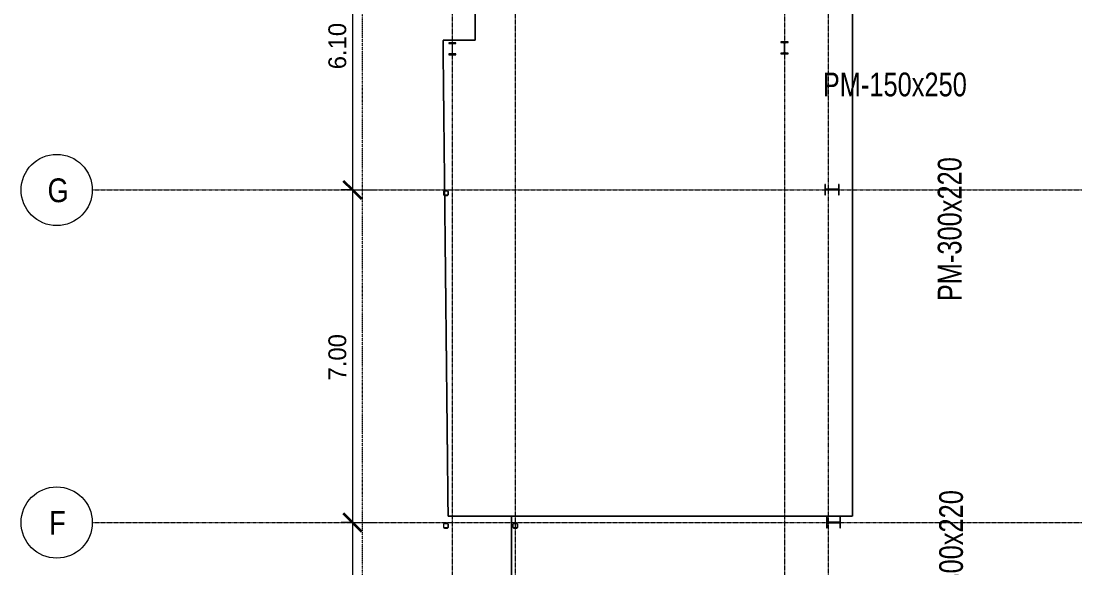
# Model space of a CAD drawing. Header units: centimetres. Extents: x -14155 to 6577, y -1225 to 8033.
# Drawn here: x -14155 to -11937, y 3673 to 4824 of the extents above; entities that cross this region are included whole.
import ezdxf

# ---------------------------------------------------------------- set-up
doc = ezdxf.new("R2010")
doc.units = ezdxf.units.CM
for name, pattern in [('_Overhead', [0.47625, 0.3175, -0.15875]), ('Dash dot', [1.5875, 0.635, -0.47625, 0, -0.47625]), ('Grid Line', [2.2225, 1.27, -0.3175, 0.3175, -0.3175])]:
    doc.linetypes.add(name, pattern=pattern)
for name, color, linetype, lineweight in [('A-ANNO-DIMS', 7, 'Continuous', 9), ('A-ANNO-DIMS-250', 7, 'Continuous', 9), ('A-ANNO-SYMB', 7, 'Continuous', 9), ('A-FLOR', 7, 'Continuous', 9), ('S-COLS', 7, 'Continuous', 9), ('S-COLS-IDEN', 7, 'Continuous', 9), ('S-GRID', 7, 'Continuous', 9), ('S-GRID-IDEN', 7, 'Continuous', 9)]:
    doc.layers.add(name, color=color, linetype=linetype, lineweight=lineweight)
doc.styles.add('Century Gothic', font='GOTHIC.TTF', dxfattribs={"height": 37.5})
doc.styles.add('Century Gothic_1', font='GOTHIC.TTF', dxfattribs={"width": 0.8, "height": 50})
doc.styles.add('Saira Condensed', font='SairaCondensed-Regular.ttf', dxfattribs={"height": 50})
doc.dimstyles.new('FCA_N_Cotas_E100', dxfattribs={"dimscale": 30.48, "dimtxt": 39.15631, "dimasz": 1.230315, "dimexe": 1.64042, "dimexo": 1.64042, "dimgap": 0.082021, "dimtad": 1, "dimlfac": 0.01, "dimrnd": 0.01, "dimzin": 0, "dimdsep": 46, "dimtxsty": 'Century Gothic', "dimblk1": 'OBLIQUE', "dimblk2": 'OBLIQUE', "dimsah": 1, "dimcen": 0.09, "dimdle": 1.64042, "dimadec": 3, "dimazin": 2, "dimtfac": 1, "dimtdec": 4, "dimtix": 1, "dimtmove": 0, "dimatfit": 3, "dimfxl": 1, "dimtvp": 1, "dimtolj": 1, "dimtzin": 0, "dimarcsym": 2})

# ---------------------------------------------------------------- blocks, each defined once
blk = doc.blocks.new('HSS Rectangular-Column - 100 x 100 mm-V4-N01 - Planta')
at = {"layer": 'S-COLS'}
for p, q in [((-5, 3.095), (-5, -3.095)), ((-4.6, -3.6475), (-4.6, 3.6475)), ((-3.6475, 4.6), (3.6475, 4.6)), ((3.095, 5), (-3.095, 5)), ((4.6, 3.6475), (4.6, -3.6475)), ((5, -3.095), (5, 3.095)), ((3.6475, -4.6), (-3.6475, -4.6)), ((-3.095, -5), (3.095, -5))]:
    blk.add_line(p, q, dxfattribs=at)
for centre, radius, start, end in [((-3.095, 3.095), 1.905, 90, 180), ((-3.6475, 3.6475), 0.9525, 90, 180), ((3.095, 3.095), 1.905, 360, 90), ((3.6475, 3.6475), 0.9525, 0, 90), ((-3.095, -3.095), 1.905, 180, 270), ((-3.6475, -3.6475), 0.9525, 180, 270), ((3.095, -3.095), 1.905, 270, 360), ((3.6475, -3.6475), 0.9525, 270, 0)]:
    blk.add_arc(centre, radius, start, end, dxfattribs=at)
blk = doc.blocks.new('UC-Perfil universal-Pilar - 300 x 220-1638380-N01 - Planta')
at = {"layer": 'S-COLS'}
h = blk.add_hatch(dxfattribs=at)
h.set_pattern_fill('FP_4', color=256, style=0, pattern_type=2)
h.set_pattern_definition([(315, (-4469.14, -12448), (62.8618, 62.8618), []), (315, (-4373.89, -12448), (62.8618, 62.8618), [])])
h.paths.add_polyline_path([(-11, -13.5), (-11, -15), (11, -15), (11, -13.5), (2, -13.5), (0.9, -13), (0.5, -11.9), (0.5, 11.9), (0.9, 13), (2, 13.5), (11, 13.5), (11, 15), (-11, 15), (-11, 13.5), (-2, 13.5), (-0.9, 13), (-0.5, 11.9), (-0.5, -11.9), (-0.9, -13), (-2, -13.5)])
for p, q in [((11, 15), (-11, 15)), ((-11, 15), (-11, 13.5)), ((-11, 13.5), (-2, 13.5)), ((-0.5, 11.9), (-0.5, -11.9)), ((0.5, -11.9), (0.5, 11.9)), ((2, 13.5), (11, 13.5)), ((11, 13.5), (11, 15)), ((-2, -13.5), (-11, -13.5)), ((-11, -13.5), (-11, -15)), ((-11, -15), (11, -15)), ((11, -13.5), (2, -13.5)), ((11, -15), (11, -13.5))]:
    blk.add_line(p, q, dxfattribs=at)
for centre, start, end in [((-2, 11.9), 0, 90), ((2, 11.9), 90, 180), ((-2, -11.9), 270, 0), ((2, -11.9), 180, 270)]:
    blk.add_arc(centre, 1.52, start, end, dxfattribs=at)
blk = doc.blocks.new('UC-Perfil universal-Pilar - 300 x 220-1638340-N01 - Planta')
at = {"layer": 'S-COLS'}
h = blk.add_hatch(dxfattribs=at)
h.set_pattern_fill('FP_5', color=256, style=0, pattern_type=2)
h.set_pattern_definition([(315, (-3768.25, -12445), (62.8618, 62.8618), []), (315, (-3673, -12445), (62.8618, 62.8618), [])])
h.paths.add_polyline_path([(-11, -15), (11, -15), (11, -13.5), (2, -13.5), (0.9, -13), (0.5, -11.9), (0.5, 11.9), (0.9, 13), (2, 13.5), (11, 13.5), (11, 15), (-11, 15), (-11, 13.5), (-2, 13.5), (-0.9, 13), (-0.5, 11.9), (-0.5, -11.9), (-0.9, -13), (-2, -13.5), (-11, -13.5)])
for p, q in [((11, 15), (-11, 15)), ((-11, 15), (-11, 13.5)), ((-11, 13.5), (-2, 13.5)), ((-0.5, 11.9), (-0.5, -11.9)), ((0.5, -11.9), (0.5, 11.9)), ((2, 13.5), (11, 13.5)), ((11, 13.5), (11, 15)), ((-2, -13.5), (-11, -13.5)), ((-11, -13.5), (-11, -15)), ((-11, -15), (11, -15)), ((11, -13.5), (2, -13.5)), ((11, -15), (11, -13.5))]:
    blk.add_line(p, q, dxfattribs=at)
for centre, start, end in [((-2, 11.9), 0, 90), ((2, 11.9), 90, 180), ((-2, -11.9), 270, 0), ((2, -11.9), 180, 270)]:
    blk.add_arc(centre, 1.52, start, end, dxfattribs=at)
blk = doc.blocks.new('UC-Perfil universal-Pilar - 150 x 250-V45-N01 - Planta')
at = {"layer": 'S-COLS'}
h = blk.add_hatch(dxfattribs=at)
h.set_pattern_fill('FP_29', color=256, style=0, pattern_type=2)
h.set_pattern_definition([(225, (-12548.13, 4767.48), (62.8618, -62.8618), []), (225, (-12548.13, 4672.23), (62.8618, -62.8618), [])])
h.paths.add_polyline_path([(7.5, 12.5), (-7.5, 12.5), (-7.5, 11), (-2, 11), (-0.9, 10.5), (-0.5, 9.4), (-0.5, -9.4), (-0.9, -10.5), (-2, -11), (-7.5, -11), (-7.5, -12.5), (7.5, -12.5), (7.5, -11), (2, -11), (0.9, -10.5), (0.5, -9.4), (0.5, 9.4), (0.9, 10.5), (2, 11), (7.5, 11)])
for p, q in [((7.5, 12.5), (-7.5, 12.5)), ((-7.5, 12.5), (-7.5, 11)), ((-7.5, 11), (-2, 11)), ((-0.5, 9.4), (-0.5, -9.4)), ((0.5, -9.4), (0.5, 9.4)), ((2, 11), (7.5, 11)), ((7.5, 11), (7.5, 12.5)), ((-2, -11), (-7.5, -11)), ((-7.5, -11), (-7.5, -12.5)), ((-7.5, -12.5), (7.5, -12.5)), ((7.5, -11), (2, -11)), ((7.5, -12.5), (7.5, -11))]:
    blk.add_line(p, q, dxfattribs=at)
for centre, start, end in [((-2, 9.4), 0, 90), ((2, 9.4), 90, 180), ((-2, -9.4), 270, 0), ((2, -9.4), 180, 270)]:
    blk.add_arc(centre, 1.52, start, end, dxfattribs=at)
blk = doc.blocks.new('UC-Perfil universal-Pilar - 150 x 250-V46-N01 - Planta')
at = {"layer": 'S-COLS'}
for p, q in [((7.5, 12.5), (-7.5, 12.5)), ((-7.5, 12.5), (-7.5, 10.96)), ((-7.5, 10.96), (-2.015, 10.96)), ((-0.495, 9.44), (-0.495, -9.44)), ((0.495, -9.44), (0.495, 9.44)), ((2.015, 10.96), (7.5, 10.96)), ((7.5, 10.96), (7.5, 12.5)), ((-2.015, -10.96), (-7.5, -10.96)), ((-7.5, -10.96), (-7.5, -12.5)), ((-7.5, -12.5), (7.5, -12.5)), ((7.5, -10.96), (2.015, -10.96)), ((7.5, -12.5), (7.5, -10.96))]:
    blk.add_line(p, q, dxfattribs=at)
for centre, start, end in [((-2.015, 9.44), 0, 90), ((2.015, 9.44), 90, 180), ((-2.015, -9.44), 270, 0), ((2.015, -9.44), 180, 270)]:
    blk.add_arc(centre, 1.52, start, end, dxfattribs=at)
blk = doc.blocks.new('HSS Rectangular-Column - 100 x 100 mm-1751901-N01 - Planta')
at = {"layer": 'S-COLS'}
h = blk.add_hatch(dxfattribs=at)
h.set_pattern_fill('FP_30', color=256, style=0, pattern_type=2)
h.set_pattern_definition([(45, (13261.01, -4461.65), (-62.8618, 62.8618), []), (45, (13261.01, -4366.4), (-62.8618, 62.8618), [])])
h.paths.add_polyline_path([(3.1, -5), (3.6, -4.6), (-3.6, -4.6), (-3.1, -5)])
h.paths.add_polyline_path([(4.6, -3.6), (5, -3.1), (5, 3.1), (4.6, 3.6)])
h.paths.add_polyline_path([(-4.6, -3.6), (-4.6, 3.6), (-5, 3.1), (-5, -3.1)])
h.paths.add_polyline_path([(-3.6, 4.6), (3.6, 4.6), (3.1, 5), (-3.1, 5)])
for p, q in [((-5, 3.1), (-5, -3.1)), ((-4.6, -3.6), (-4.6, 3.6)), ((-3.6, 4.6), (3.6, 4.6)), ((3.1, 5), (-3.1, 5)), ((4.6, 3.6), (4.6, -3.6)), ((5, -3.1), (5, 3.1)), ((3.6, -4.6), (-3.6, -4.6)), ((-3.1, -5), (3.1, -5))]:
    blk.add_line(p, q, dxfattribs=at)
for centre, radius, start, end in [((-3.1, 3.1), 1.9, 90, 180), ((-3.6, 3.6), 0.952, 90, 180), ((3.1, 3.1), 1.91, 360, 90), ((3.6, 3.6), 0.953, 0, 90), ((-3.1, -3.1), 1.91, 180, 270), ((-3.6, -3.6), 0.953, 180, 270), ((3.1, -3.1), 1.9, 270, 360), ((3.6, -3.6), 0.952, 270, 0)]:
    blk.add_arc(centre, radius, start, end, dxfattribs=at)
blk = doc.blocks.new('HSS Rectangular-Column - 100 x 100 mm-V47-N01 - Planta')
at = {"layer": 'S-COLS'}
for p, q in [((-5, 3.095), (-5, -3.095)), ((-4.6, -3.6475), (-4.6, 3.6475)), ((-3.6475, 4.6), (3.6475, 4.6)), ((3.095, 5), (-3.095, 5)), ((4.6, 3.6475), (4.6, -3.6475)), ((5, -3.095), (5, 3.095)), ((3.6475, -4.6), (-3.6475, -4.6)), ((-3.095, -5), (3.095, -5))]:
    blk.add_line(p, q, dxfattribs=at)
for centre, radius, start, end in [((-3.095, 3.095), 1.905, 90, 180), ((-3.6475, 3.6475), 0.9525, 90, 180), ((3.095, 3.095), 1.905, 360, 90), ((3.6475, 3.6475), 0.9525, 0, 90), ((-3.095, -3.095), 1.905, 180, 270), ((-3.6475, -3.6475), 0.9525, 180, 270), ((3.095, -3.095), 1.905, 270, 360), ((3.6475, -3.6475), 0.9525, 270, 0)]:
    blk.add_arc(centre, radius, start, end, dxfattribs=at)
blk = doc.blocks.new('Grid - 3mm-1819951-N01 - Planta')
at = {"layer": 'S-GRID-IDEN', "color": 253, "true_color": 0xaaaaaa}
blk.add_circle((0, 0), 0.3, dxfattribs=at)
blk = doc.blocks.new('DIMBLOCK7-N01 - Planta')
at = {"layer": 'A-ANNO-DIMS-250', "lineweight": 35}
for p, q in [((-13457.8, 5078.5), (-13476.5, 5097.3)), ((-13457.8, 5078.5), (-13439, 5059.8)), ((-13457.8, 4468.3), (-13476.5, 4487)), ((-13457.8, 4468.3), (-13439, 4449.5))]:
    blk.add_line(p, q, dxfattribs=at)
at = {"layer": 'A-ANNO-DIMS-250'}
for p, q in [((-13457.8, 5078.5), (-13481.3, 5078.5)), ((-13457.8, 5078.5), (-13457.8, 4468.3)), ((-13457.8, 5078.5), (-13407.8, 5078.5)), ((-13457.8, 4468.3), (-13481.3, 4468.3)), ((-13457.8, 4468.3), (-13407.8, 4468.3))]:
    blk.add_line(p, q, dxfattribs=at)
at = {"layer": 'A-ANNO-DIMS-250', "color": 0, "insert": (-13508.4, 4722.4), "char_height": 37.5, "width": 122.317, "attachment_point": 1, "rotation": 90, "line_spacing_factor": 0.984502, "style": 'Century Gothic'}
blk.add_mtext('6.10', dxfattribs=at)
blk = doc.blocks.new('_Oblique')
at = {"color": 0, "linetype": 'ByBlock', "lineweight": -2}
blk.add_line((-0.5, -0.5), (0.5, 0.5), dxfattribs=at)
blk = doc.blocks.new('DIMBLOCK8-N01 - Planta')
at = {"layer": 'A-ANNO-DIMS-250', "lineweight": 35}
for p, q in [((-13457.8, 4468.3), (-13476.5, 4487)), ((-13457.8, 4468.3), (-13439, 4449.5)), ((-13457.8, 3768.3), (-13476.5, 3787)), ((-13457.8, 3768.3), (-13439, 3749.5))]:
    blk.add_line(p, q, dxfattribs=at)
at = {"layer": 'A-ANNO-DIMS-250'}
for p, q in [((-13457.8, 4468.3), (-13481.3, 4468.3)), ((-13457.8, 4468.3), (-13457.8, 3768.3)), ((-13457.8, 4468.3), (-13407.8, 4468.3)), ((-13457.8, 3768.3), (-13481.3, 3768.3)), ((-13457.8, 3768.3), (-13407.8, 3768.3))]:
    blk.add_line(p, q, dxfattribs=at)
at = {"layer": 'A-ANNO-DIMS-250', "color": 0, "insert": (-13508.4, 4067.3), "char_height": 37.5, "width": 122.317, "attachment_point": 1, "rotation": 90, "line_spacing_factor": 0.984502, "style": 'Century Gothic'}
blk.add_mtext('7.00', dxfattribs=at)
blk = doc.blocks.new('DIMBLOCK9-N01 - Planta')
at = {"layer": 'A-ANNO-DIMS-250', "lineweight": 35}
for p, q in [((-13457.8, 3768.3), (-13476.5, 3787)), ((-13457.8, 3768.3), (-13439, 3749.5)), ((-13457.8, 3158.7), (-13476.5, 3177.4)), ((-13457.8, 3158.7), (-13439, 3139.9))]:
    blk.add_line(p, q, dxfattribs=at)
at = {"layer": 'A-ANNO-DIMS-250'}
for p, q in [((-13457.8, 3768.3), (-13481.3, 3768.3)), ((-13457.8, 3768.3), (-13457.8, 3158.7)), ((-13457.8, 3768.3), (-13407.8, 3768.3)), ((-13457.8, 3158.7), (-13481.3, 3158.7)), ((-13457.8, 3158.7), (-13407.8, 3158.7))]:
    blk.add_line(p, q, dxfattribs=at)
at = {"layer": 'A-ANNO-DIMS-250', "color": 0, "insert": (-13508.4, 3412.5), "char_height": 37.5, "width": 122.317, "attachment_point": 1, "rotation": 90, "line_spacing_factor": 0.984502, "style": 'Century Gothic'}
blk.add_mtext('6.10', dxfattribs=at)

msp = doc.modelspace()

# ---------------------------------------------------------------- linework, layer by layer
at = {"layer": 'A-ANNO-SYMB', "linetype": 'Dash dot'}
msp.add_line((-13437.321, 6161.129), (-13437.321, 1173.592), dxfattribs=at)
at = {"layer": 'A-FLOR', "color": 8, "linetype": '_Overhead', "true_color": 0x808080}
for p, q in [((-12404.809, 5714.431), (-12404.809, 3781.844)), ((-12404.809, 3781.844), (-12404.809, 5714.431)), ((-13199.046, 4783.734), (-13199.046, 5413.839)), ((-13199.046, 5413.839), (-13199.046, 4783.734)), ((-13263.65, 4466.646), (-13267.034, 4783.808)), ((-13267.034, 4783.808), (-13199.046, 4783.734)), ((-13199.046, 4783.734), (-13267.034, 4783.808)), ((-13267.034, 4783.808), (-13263.65, 4466.646)), ((-13263.547, 4457.046), (-13263.645, 4466.246)), ((-13263.645, 4466.246), (-13263.547, 4457.046)), ((-13256.342, 3781.844), (-13263.543, 4456.646)), ((-13263.543, 4456.646), (-13256.342, 3781.844)), ((-12404.809, 3781.844), (-13256.342, 3781.844)), ((-13256.342, 3781.844), (-12404.809, 3781.844)), ((-13122.844, 2309.766), (-13122.844, 3781.844)), ((-13122.844, 3781.844), (-13122.844, 2309.766))]:
    msp.add_line(p, q, dxfattribs=at)
at = {"layer": 'S-GRID', "color": 253, "linetype": 'Grid Line', "true_color": 0xaaaaaa}
for p, q in [((-13115.164, 7882.574), (-13115.164, -1075.311)), ((-12456.389, 7882.574), (-12456.389, -1075.311)), ((-13247.591, 7565.074), (-13247.591, -757.811)), ((-12548.304, 7565.074), (-12548.304, -757.811)), ((-14005.363, 4468.259), (2922.583, 4468.259)), ((-14005.363, 3768.259), (2922.583, 3768.259))]:
    msp.add_line(p, q, dxfattribs=at)

# ---------------------------------------------------------------- block references
at = {"layer": 'S-COLS'}
for name, p, rotation in [('UC-Perfil universal-Pilar - 150 x 250-V46-N01 - Planta', (-13247.591, 4765.577), 180), ('UC-Perfil universal-Pilar - 150 x 250-V45-N01 - Planta', (-12548.133, 4767.478), 180), ('UC-Perfil universal-Pilar - 300 x 220-1638380-N01 - Planta', (-12448, 4469.142), 90.00000000000026), ('UC-Perfil universal-Pilar - 300 x 220-1638340-N01 - Planta', (-12445, 3768.249), 90.00000000000026)]:
    msp.add_blockref(name, p, dxfattribs=dict(at, rotation=rotation))
for name, p in [('HSS Rectangular-Column - 100 x 100 mm-1751901-N01 - Planta', (-13261.012, 4461.646)), ('HSS Rectangular-Column - 100 x 100 mm-V47-N01 - Planta', (-13261.012, 3761.414)), ('HSS Rectangular-Column - 100 x 100 mm-V4-N01 - Planta', (-13114.962, 3761.33))]:
    msp.add_blockref(name, p, dxfattribs=at)
at = {"layer": 'S-GRID-IDEN', "color": 253, "true_color": 0xaaaaaa, "xscale": 249.9999999999999, "yscale": 249.9999999999999, "zscale": 249.9999999999999, "rotation": 269.9999999999996}
for p in [(-14080.363, 4468.259), (-14080.363, 3768.259)]:
    msp.add_blockref('Grid - 3mm-1819951-N01 - Planta', p, dxfattribs=at)

# ---------------------------------------------------------------- texts
at = {"layer": 'S-COLS-IDEN', "insert": (-12467.471, 4715.393), "char_height": 50, "width": 392.82687, "attachment_point": 1, "style": 'Century Gothic_1'}
msp.add_mtext('PM-150x250', dxfattribs=at)
at = {"layer": 'S-COLS-IDEN', "char_height": 50, "width": 392.82687, "attachment_point": 1, "rotation": 90, "style": 'Century Gothic_1'}
for insert in [(-12225.414, 4234.104), (-12222.414, 3533.211)]:
    msp.add_mtext('PM-300x220', dxfattribs=dict(at, insert=insert))
at = {"layer": 'S-GRID-IDEN', "color": 253, "true_color": 0xaaaaaa, "char_height": 50, "attachment_point": 1, "style": 'Saira Condensed'}
for s, insert, width in [('G', (-14099.578, 4492.607), 44.09281), ('F', (-14096.328, 3792.607), 36.07594)]:
    msp.add_mtext(s, dxfattribs=dict(at, insert=insert, width=width))

# ---------------------------------------------------------------- dimensions: what is measured, and where the dimension line sits
at = {"layer": 'A-ANNO-DIMS'}
for base, p1, p2, override, picture, middle in [((-13457.786, 4468.259), (-13431.27, 5078.539), (-13431.27, 4468.259), {"dimpost": '<>', "dimfxl": 610.280405}, 'DIMBLOCK7-N01 - Planta', (-13479.979, 4773.399)), ((-13457.786, 3768.259), (-13431.27, 4468.259), (-13431.27, 3768.259), {"dimpost": '<>', "dimfxl": 700}, 'DIMBLOCK8-N01 - Planta', (-13479.979, 4118.259)), ((-13457.786, 3158.662), (-13431.27, 3768.259), (-13431.27, 3158.662), {"dimpost": '<>', "dimfxl": 609.596326}, 'DIMBLOCK9-N01 - Planta', (-13479.979, 3463.461))]:
    dim = msp.add_linear_dim(base=base, p1=p1, p2=p2, angle=90, dimstyle='FCA_N_Cotas_E100', override=override, dxfattribs=at)
    dim.commit()
    dim.dimension.update_dxf_attribs({"geometry": picture, "text_midpoint": middle})

doc.saveas('drawing.dxf')
